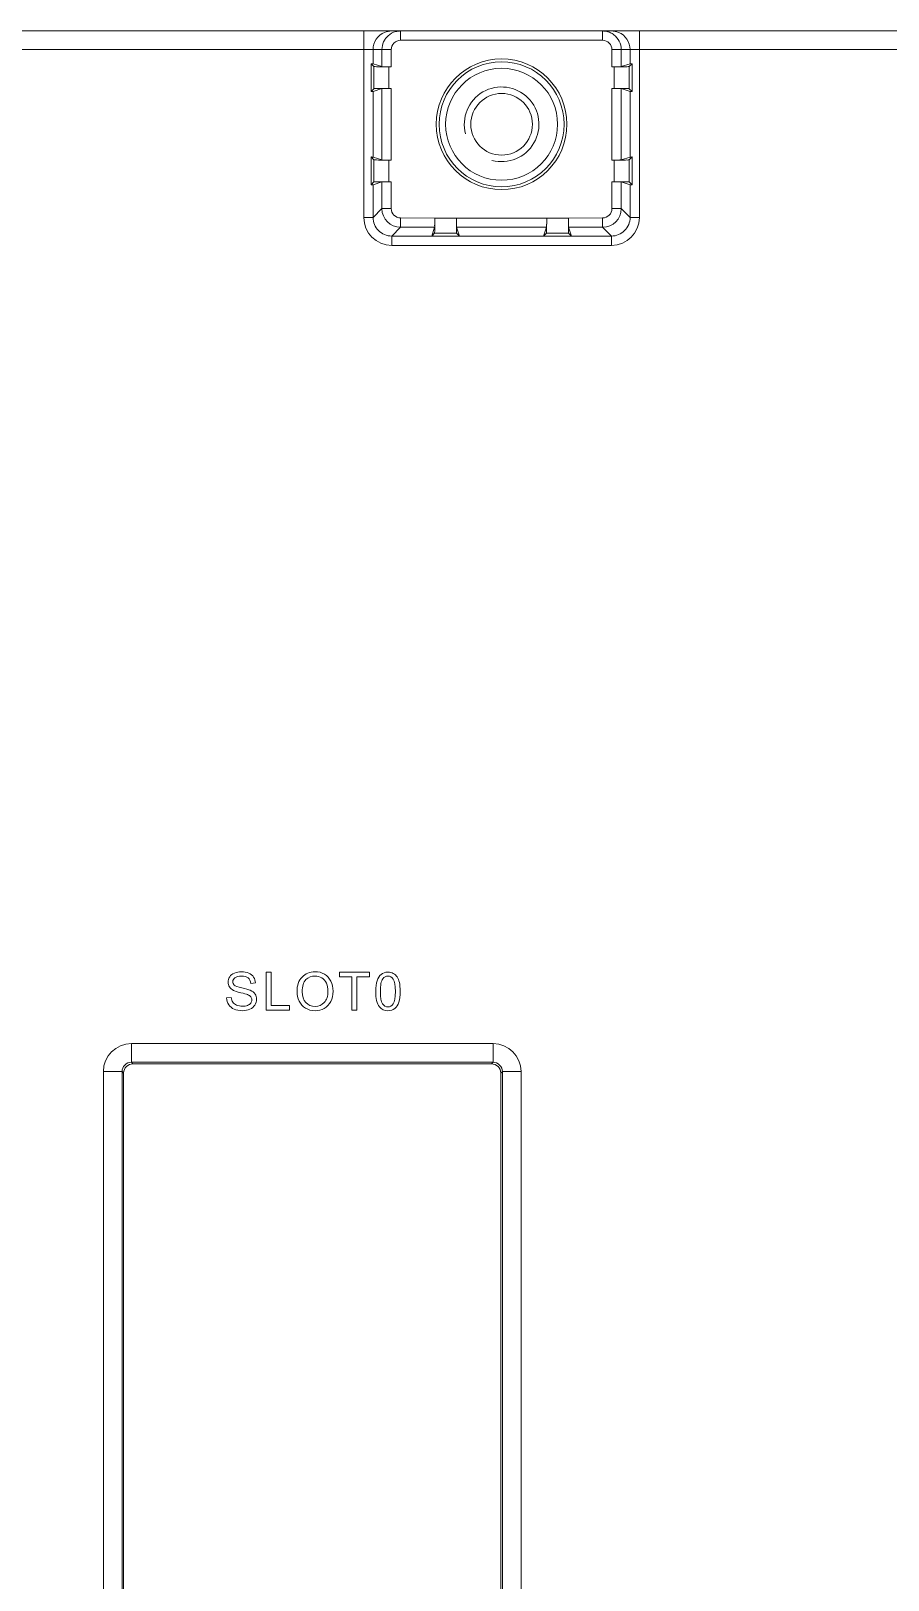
# Model space of a CAD drawing. Header units: millimetres. Extents: x 33157 to 59611, y -29750 to 1750.
# Drawn here: x 55043.8 to 55089.7, y 95.4 to 178.4 of the extents above; entities that cross this region are included whole.
import ezdxf

# ---------------------------------------------------------------- set-up
doc = ezdxf.new("R2010")
doc.units = ezdxf.units.MM
doc.layers.get('0').update_dxf_attribs({"lineweight": 18})

msp = doc.modelspace()

# ---------------------------------------------------------------- linework, layer by layer
at = {"lineweight": 9}
for p, q in [((55061.613, 178.367), (55061.613, 168.379)), ((55063.585, 178.367), (55063.585, 177.867)), ((55074.415, 178.367), (55074.415, 177.867)), ((55076.387, 178.367), (55076.387, 168.379)), ((55062.113, 177.367), (55062.113, 176.613)), ((55062.585, 177.367), (55062.585, 176.455)), ((55063.085, 177.367), (55063.085, 176.451)), ((55074.916, 177.367), (55074.916, 176.451)), ((55075.415, 177.367), (55075.415, 176.455)), ((55075.887, 177.367), (55075.887, 176.613)), ((55062.002, 176.615), (55062.002, 175.119)), ((55062.159, 176.458), (55062.159, 175.276)), ((55062.959, 176.451), (55062.959, 175.283)), ((55075.041, 176.451), (55075.041, 175.283)), ((55075.841, 176.458), (55075.841, 175.276)), ((55075.999, 176.615), (55075.999, 175.119)), ((55062.585, 175.279), (55062.585, 171.455)), ((55063.085, 175.283), (55063.085, 171.451)), ((55074.916, 175.283), (55074.916, 171.451)), ((55075.415, 175.279), (55075.415, 171.455)), ((55062.113, 175.121), (55062.113, 171.613)), ((55075.887, 175.121), (55075.887, 171.613)), ((55062.002, 171.615), (55062.002, 170.119)), ((55062.159, 171.458), (55062.159, 170.276)), ((55062.959, 171.451), (55062.959, 170.283)), ((55075.041, 171.451), (55075.041, 170.283)), ((55075.841, 171.458), (55075.841, 170.276)), ((55075.999, 171.615), (55075.999, 170.119)), ((55062.585, 170.279), (55062.585, 168.851)), ((55063.085, 170.283), (55063.085, 168.851)), ((55074.916, 170.283), (55074.916, 168.851)), ((55075.415, 170.279), (55075.415, 168.851)), ((55062.113, 170.121), (55062.113, 168.379)), ((55075.887, 170.121), (55075.887, 168.379)), ((55063.585, 168.352), (55063.585, 167.852)), ((55074.416, 168.352), (55074.416, 167.852)), ((55063.113, 167.38), (55063.113, 166.88)), ((55074.888, 167.38), (55074.888, 166.88)), ((55049.159, 124.108), (55049.159, 123.108)), ((55068.542, 124.108), (55068.542, 123.108)), ((55047.659, 122.608), (55047.659, 67.776)), ((55048.659, 122.608), (55048.659, 67.776)), ((55048.744, 122.523), (55048.744, 67.861)), ((55068.956, 122.523), (55068.956, 67.861)), ((55069.042, 122.608), (55069.042, 67.776)), ((55070.042, 122.608), (55070.042, 67.776))]:
    msp.add_line(p, q, dxfattribs=at)
for points in [[(54962.613, 178.367), (54962.613, 178.367), (55225.5, 178.367), (55225.5, 178.367)], [(55062.73, 178.291), (55062.357, 178.136), (55062.113, 177.771), (55062.113, 177.367)], [(55062.678, 177.788), (55062.617, 177.657), (55062.585, 177.511), (55062.585, 177.367)], [(55062.784, 177.965), (55062.742, 177.91), (55062.707, 177.85), (55062.678, 177.788)], [(55062.73, 178.291), (55062.85, 178.341), (55062.983, 178.367), (55063.113, 178.367)], [(55062.913, 178.107), (55062.865, 178.064), (55062.822, 178.017), (55062.784, 177.965)], [(55063.326, 178.333), (55063.174, 178.292), (55063.029, 178.213), (55062.913, 178.107)], [(55063.585, 177.867), (55063.309, 177.867), (55063.085, 177.643), (55063.085, 177.367)], [(55063.585, 178.367), (55063.498, 178.367), (55063.41, 178.355), (55063.326, 178.333)], [(55074.415, 177.867), (55074.415, 177.867), (55063.585, 177.867), (55063.585, 177.867)], [(55074.633, 178.343), (55074.561, 178.359), (55074.488, 178.367), (55074.415, 178.367)], [(55074.916, 177.367), (55074.916, 177.643), (55074.692, 177.867), (55074.415, 177.867)], [(55074.836, 178.274), (55074.771, 178.304), (55074.703, 178.328), (55074.633, 178.343)], [(55075.013, 178.168), (55074.958, 178.21), (55074.899, 178.245), (55074.836, 178.274)], [(55075.27, 178.291), (55075.15, 178.341), (55075.018, 178.367), (55074.888, 178.367)], [(55075.415, 177.367), (55075.415, 177.683), (55075.266, 177.98), (55075.013, 178.168)], [(55075.887, 177.367), (55075.887, 177.771), (55075.644, 178.136), (55075.27, 178.291)], [(55029.916, 177.367), (55029.916, 177.367), (55063.085, 177.367), (55063.085, 177.367)], [(55074.916, 177.367), (55074.916, 177.367), (55108.085, 177.367), (55108.085, 177.367)], [(55062.159, 176.458), (55062.159, 176.458), (55062.002, 176.615), (55062.002, 176.615)], [(55062.113, 176.613), (55062.11, 176.614), (55062.071, 176.615), (55062.002, 176.615)], [(55062.113, 176.613), (55062.113, 176.613), (55062.585, 176.455), (55062.585, 176.455)], [(55062.159, 176.458), (55062.163, 176.454), (55062.52, 176.451), (55062.959, 176.451)], [(55062.585, 176.455), (55062.592, 176.453), (55062.814, 176.451), (55063.085, 176.451)], [(55063.085, 176.451), (55063.085, 176.451), (55062.959, 176.451), (55062.959, 176.451)], [(55074.916, 176.451), (55074.916, 176.451), (55075.041, 176.451), (55075.041, 176.451)], [(55075.887, 176.613), (55075.887, 176.613), (55075.415, 176.455), (55075.415, 176.455)], [(55075.841, 176.458), (55075.841, 176.458), (55075.999, 176.615), (55075.999, 176.615)], [(55075.999, 176.615), (55075.929, 176.615), (55075.89, 176.614), (55075.887, 176.613)], [(55062.159, 175.276), (55062.159, 175.276), (55062.002, 175.119), (55062.002, 175.119)], [(55062.113, 175.121), (55062.113, 175.121), (55062.585, 175.279), (55062.585, 175.279)], [(55063.085, 175.283), (55063.085, 175.283), (55062.959, 175.283), (55062.959, 175.283)], [(55074.916, 175.283), (55074.916, 175.283), (55075.041, 175.283), (55075.041, 175.283)], [(55075.415, 175.279), (55075.408, 175.281), (55075.187, 175.283), (55074.916, 175.283)], [(55075.841, 175.276), (55075.838, 175.28), (55075.48, 175.283), (55075.041, 175.283)], [(55075.887, 175.121), (55075.887, 175.121), (55075.415, 175.279), (55075.415, 175.279)], [(55075.841, 175.276), (55075.841, 175.276), (55075.999, 175.119), (55075.999, 175.119)], [(55062.002, 175.119), (55062.071, 175.119), (55062.11, 175.12), (55062.113, 175.121)], [(55075.887, 175.121), (55075.89, 175.12), (55075.929, 175.119), (55075.999, 175.119)], [(55062.159, 171.458), (55062.159, 171.458), (55062.002, 171.615), (55062.002, 171.615)], [(55062.113, 171.613), (55062.11, 171.614), (55062.071, 171.615), (55062.002, 171.615)], [(55062.113, 171.613), (55062.113, 171.613), (55062.585, 171.455), (55062.585, 171.455)], [(55062.159, 171.458), (55062.163, 171.454), (55062.52, 171.451), (55062.959, 171.451)], [(55062.585, 171.455), (55062.592, 171.453), (55062.814, 171.451), (55063.085, 171.451)], [(55063.085, 171.451), (55063.085, 171.451), (55062.959, 171.451), (55062.959, 171.451)], [(55074.916, 171.451), (55074.916, 171.451), (55075.041, 171.451), (55075.041, 171.451)], [(55075.887, 171.613), (55075.887, 171.613), (55075.415, 171.455), (55075.415, 171.455)], [(55075.841, 171.458), (55075.841, 171.458), (55075.999, 171.615), (55075.999, 171.615)], [(55075.999, 171.615), (55075.929, 171.615), (55075.89, 171.614), (55075.887, 171.613)], [(55062.159, 170.276), (55062.159, 170.276), (55062.002, 170.119), (55062.002, 170.119)], [(55062.113, 170.121), (55062.113, 170.121), (55062.585, 170.279), (55062.585, 170.279)], [(55063.085, 170.283), (55063.085, 170.283), (55062.959, 170.283), (55062.959, 170.283)], [(55074.916, 170.283), (55074.916, 170.283), (55075.041, 170.283), (55075.041, 170.283)], [(55075.415, 170.279), (55075.408, 170.281), (55075.187, 170.283), (55074.916, 170.283)], [(55075.841, 170.276), (55075.838, 170.28), (55075.48, 170.283), (55075.041, 170.283)], [(55075.887, 170.121), (55075.887, 170.121), (55075.415, 170.279), (55075.415, 170.279)], [(55075.841, 170.276), (55075.841, 170.276), (55075.999, 170.119), (55075.999, 170.119)], [(55062.002, 170.119), (55062.071, 170.119), (55062.11, 170.12), (55062.113, 170.121)], [(55075.887, 170.121), (55075.89, 170.12), (55075.929, 170.119), (55075.999, 170.119)], [(55062.585, 168.851), (55062.585, 168.851), (55062.113, 168.379), (55062.113, 168.379)], [(55063.085, 168.851), (55063.085, 168.851), (55062.585, 168.851), (55062.585, 168.851)], [(55062.585, 168.851), (55062.585, 168.299), (55063.033, 167.852), (55063.585, 167.852)], [(55074.416, 167.852), (55074.968, 167.852), (55075.415, 168.299), (55075.415, 168.851)], [(55074.916, 168.851), (55074.916, 168.851), (55075.415, 168.851), (55075.415, 168.851)], [(55075.415, 168.851), (55075.415, 168.851), (55075.887, 168.379), (55075.887, 168.379)], [(55061.613, 168.379), (55061.613, 168.379), (55062.113, 168.379), (55062.113, 168.379)], [(55061.613, 168.379), (55061.613, 167.551), (55062.284, 166.88), (55063.113, 166.88)], [(55063.585, 167.852), (55063.585, 167.852), (55063.113, 167.38), (55063.113, 167.38)], [(55063.585, 168.352), (55063.585, 168.352), (55065.416, 168.339), (55065.416, 168.339)], [(55063.585, 167.852), (55063.585, 167.852), (55065.412, 167.852), (55065.412, 167.852)], [(55065.254, 167.38), (55065.254, 167.38), (55065.412, 167.852), (55065.412, 167.852)], [(55065.416, 168.339), (55065.416, 168.339), (55072.584, 168.339), (55072.584, 168.339)], [(55066.589, 167.852), (55066.589, 167.852), (55071.412, 167.852), (55071.412, 167.852)], [(55066.746, 167.38), (55066.746, 167.38), (55066.589, 167.852), (55066.589, 167.852)], [(55071.254, 167.38), (55071.254, 167.38), (55071.412, 167.852), (55071.412, 167.852)], [(55072.584, 168.339), (55072.584, 168.339), (55074.416, 168.352), (55074.416, 168.352)], [(55072.589, 167.852), (55072.589, 167.852), (55074.416, 167.852), (55074.416, 167.852)], [(55072.746, 167.38), (55072.746, 167.38), (55072.589, 167.852), (55072.589, 167.852)], [(55074.416, 167.852), (55074.416, 167.852), (55074.888, 167.38), (55074.888, 167.38)], [(55074.888, 166.88), (55075.716, 166.88), (55076.387, 167.551), (55076.387, 168.379)], [(55076.387, 168.379), (55076.387, 168.379), (55075.887, 168.379), (55075.887, 168.379)], [(55063.113, 166.88), (55063.113, 166.88), (55074.888, 166.88), (55074.888, 166.88)], [(55063.113, 167.38), (55063.113, 167.38), (55065.254, 167.38), (55065.254, 167.38)], [(55065.254, 167.37), (55065.254, 167.37), (55066.747, 167.37), (55066.747, 167.37)], [(55065.409, 167.526), (55065.409, 167.526), (55065.254, 167.37), (55065.254, 167.37)], [(55065.409, 167.526), (55065.409, 167.526), (55066.591, 167.526), (55066.591, 167.526)], [(55066.591, 167.526), (55066.591, 167.526), (55066.746, 167.375), (55066.746, 167.375)], [(55066.746, 167.38), (55066.746, 167.38), (55071.254, 167.38), (55071.254, 167.38)], [(55066.746, 167.371), (55066.746, 167.371), (55066.747, 167.37), (55066.747, 167.37)], [(55071.254, 167.37), (55071.254, 167.37), (55072.747, 167.37), (55072.747, 167.37)], [(55071.409, 167.526), (55071.409, 167.526), (55071.254, 167.37), (55071.254, 167.37)], [(55071.409, 167.526), (55071.409, 167.526), (55072.591, 167.526), (55072.591, 167.526)], [(55072.591, 167.526), (55072.591, 167.526), (55072.746, 167.375), (55072.746, 167.375)], [(55072.746, 167.38), (55072.746, 167.38), (55074.888, 167.38), (55074.888, 167.38)], [(55072.746, 167.371), (55072.746, 167.371), (55072.747, 167.37), (55072.747, 167.37)], [(55049.159, 124.108), (55048.33, 124.108), (55047.659, 123.437), (55047.659, 122.608)], [(55049.159, 124.108), (55049.159, 124.108), (55068.542, 124.108), (55068.542, 124.108)], [(55070.042, 122.608), (55070.041, 123.437), (55069.37, 124.108), (55068.542, 124.108)], [(55049.244, 123.023), (55048.968, 123.023), (55048.744, 122.799), (55048.744, 122.523)], [(55049.159, 123.108), (55049.159, 123.108), (55068.542, 123.108), (55068.542, 123.108)], [(55049.244, 123.023), (55049.244, 123.023), (55068.456, 123.023), (55068.456, 123.023)], [(55049.244, 123.023), (55049.244, 123.023), (55049.159, 123.108), (55049.159, 123.108)], [(55068.542, 123.108), (55068.542, 123.108), (55068.456, 123.023), (55068.456, 123.023)], [(55068.956, 122.523), (55068.956, 122.799), (55068.732, 123.023), (55068.456, 123.023)], [(55047.659, 122.608), (55047.659, 122.608), (55048.659, 122.608), (55048.659, 122.608)], [(55048.744, 122.523), (55048.744, 122.523), (55048.659, 122.608), (55048.659, 122.608)], [(55069.042, 122.608), (55069.042, 122.608), (55068.956, 122.523), (55068.956, 122.523)], [(55070.042, 122.608), (55070.042, 122.608), (55069.042, 122.608), (55069.042, 122.608)]]:
    msp.add_open_spline(points, degree=3, dxfattribs=at)
for points, knots in [([(55072.5, 173.367), (55072.5, 175.3), (55070.933, 176.867), (55069, 176.867), (55067.067, 176.867), (55065.5, 175.3), (55065.5, 173.367), (55065.5, 171.434), (55067.067, 169.867), (55069, 169.867), (55070.933, 169.867), (55072.5, 171.434), (55072.5, 173.367)], [0, 0, 0, 0, 152165.521544, 152165.521544, 152165.521544, 304331.043088, 304331.043088, 304331.043088, 456496.564632, 456496.564632, 456496.564632, 608662.086176, 608662.086176, 608662.086176, 608662.086176]), ([(55072.35, 173.367), (55072.35, 175.217), (55070.85, 176.717), (55069, 176.717), (55067.15, 176.717), (55065.65, 175.217), (55065.65, 173.367), (55065.65, 171.517), (55067.15, 170.017), (55069, 170.017), (55070.85, 170.017), (55072.35, 171.517), (55072.35, 173.367)], [0, 0, 0, 0, 152166.089597, 152166.089597, 152166.089597, 304332.179195, 304332.179195, 304332.179195, 456498.268792, 456498.268792, 456498.268792, 608664.35839, 608664.35839, 608664.35839, 608664.35839]), ([(55072, 173.367), (55072, 175.024), (55070.657, 176.367), (55069, 176.367), (55067.343, 176.367), (55066, 175.024), (55066, 173.367), (55066, 171.71), (55067.343, 170.367), (55069, 170.367), (55070.657, 170.367), (55072, 171.71), (55072, 173.367)], [0, 0, 0, 0, 152167.415175, 152167.415175, 152167.415175, 304334.830351, 304334.830351, 304334.830351, 456502.245526, 456502.245526, 456502.245526, 608669.660701, 608669.660701, 608669.660701, 608669.660701]), ([(55075.014, 176.451), (55075.118, 176.451), (55075.222, 176.451), (55075.326, 176.452), (55075.374, 176.452), (55075.421, 176.452), (55075.469, 176.452), (55075.511, 176.452), (55075.553, 176.452), (55075.594, 176.453), (55075.629, 176.454), (55075.663, 176.454), (55075.698, 176.454), (55075.724, 176.454), (55075.751, 176.453), (55075.776, 176.455), (55075.791, 176.457), (55075.806, 176.459), (55075.824, 176.457), (55075.83, 176.456), (55075.837, 176.454), (55075.841, 176.458)], [0, 0, 0, 0, 143872.647428, 143872.647428, 143872.647428, 287745.294856, 287745.294856, 287745.294856, 431617.942284, 431617.942284, 431617.942284, 575490.589712, 575490.589712, 575490.589712, 719363.23714, 719363.23714, 719363.23714, 863235.884568, 863235.884568, 863235.884568, 1007108.531997, 1007108.531997, 1007108.531997, 1007108.531997]), ([(55062.987, 175.283), (55062.883, 175.283), (55062.778, 175.283), (55062.674, 175.282), (55062.627, 175.282), (55062.579, 175.282), (55062.532, 175.282), (55062.49, 175.282), (55062.448, 175.281), (55062.406, 175.281), (55062.372, 175.28), (55062.337, 175.279), (55062.302, 175.28), (55062.276, 175.28), (55062.25, 175.281), (55062.225, 175.279), (55062.209, 175.277), (55062.194, 175.274), (55062.176, 175.277), (55062.17, 175.278), (55062.163, 175.28), (55062.159, 175.276)], [0, 0, 0, 0, 143839.868857, 143839.868857, 143839.868857, 287679.737714, 287679.737714, 287679.737714, 431519.606571, 431519.606571, 431519.606571, 575359.475428, 575359.475428, 575359.475428, 719199.344286, 719199.344286, 719199.344286, 863039.213143, 863039.213143, 863039.213143, 1006879.082, 1006879.082, 1006879.082, 1006879.082]), ([(55062.987, 175.283), (55062.936, 175.283), (55062.885, 175.282), (55062.834, 175.282), (55062.79, 175.282), (55062.747, 175.283), (55062.704, 175.281), (55062.676, 175.28), (55062.647, 175.278), (55062.618, 175.28), (55062.607, 175.281), (55062.595, 175.282), (55062.585, 175.279)], [0, 0, 0, 0, 152158.560443, 152158.560443, 152158.560443, 304317.120887, 304317.120887, 304317.120887, 456475.68133, 456475.68133, 456475.68133, 608634.241774, 608634.241774, 608634.241774, 608634.241774]), ([(55068.483, 171.435), (55069.357, 171.201), (55070.28, 171.583), (55070.732, 172.367), (55071.185, 173.151), (55071.055, 174.141), (55070.414, 174.781), (55069.774, 175.421), (55068.784, 175.552), (55068, 175.099), (55067.216, 174.646), (55066.834, 173.724), (55067.068, 172.849)], [0, 0, 0, 0, 152174.786678, 152174.786678, 152174.786678, 304349.573356, 304349.573356, 304349.573356, 456524.360034, 456524.360034, 456524.360034, 608699.146712, 608699.146712, 608699.146712, 608699.146712]), ([(55070.65, 173.367), (55070.65, 174.278), (55069.911, 175.017), (55069, 175.017), (55068.089, 175.017), (55067.35, 174.278), (55067.35, 173.367), (55067.35, 172.456), (55068.089, 171.717), (55069, 171.717), (55069.911, 171.717), (55070.65, 172.456), (55070.65, 173.367)], [0, 0, 0, 0, 152172.52841, 152172.52841, 152172.52841, 304345.05682, 304345.05682, 304345.05682, 456517.58523, 456517.58523, 456517.58523, 608690.11364, 608690.11364, 608690.11364, 608690.11364]), ([(55075.014, 171.451), (55075.118, 171.451), (55075.222, 171.451), (55075.326, 171.452), (55075.374, 171.452), (55075.421, 171.452), (55075.469, 171.452), (55075.511, 171.452), (55075.553, 171.452), (55075.594, 171.453), (55075.629, 171.454), (55075.663, 171.454), (55075.698, 171.454), (55075.724, 171.454), (55075.751, 171.453), (55075.776, 171.455), (55075.791, 171.457), (55075.806, 171.459), (55075.824, 171.457), (55075.83, 171.456), (55075.837, 171.454), (55075.841, 171.458)], [0, 0, 0, 0, 143878.802298, 143878.802298, 143878.802298, 287757.604597, 287757.604597, 287757.604597, 431636.406895, 431636.406895, 431636.406895, 575515.209193, 575515.209193, 575515.209193, 719394.011492, 719394.011492, 719394.011492, 863272.81379, 863272.81379, 863272.81379, 1007151.616089, 1007151.616089, 1007151.616089, 1007151.616089]), ([(55075.014, 171.451), (55075.065, 171.451), (55075.116, 171.452), (55075.167, 171.452), (55075.21, 171.452), (55075.253, 171.451), (55075.296, 171.453), (55075.325, 171.454), (55075.353, 171.456), (55075.383, 171.454), (55075.394, 171.453), (55075.405, 171.452), (55075.415, 171.455)], [0, 0, 0, 0, 152198.422487, 152198.422487, 152198.422487, 304396.844975, 304396.844975, 304396.844975, 456595.267462, 456595.267462, 456595.267462, 608793.689949, 608793.689949, 608793.689949, 608793.689949]), ([(55062.987, 170.283), (55062.883, 170.283), (55062.778, 170.283), (55062.674, 170.282), (55062.627, 170.282), (55062.579, 170.282), (55062.532, 170.282), (55062.49, 170.282), (55062.448, 170.281), (55062.406, 170.281), (55062.372, 170.28), (55062.337, 170.279), (55062.302, 170.28), (55062.276, 170.28), (55062.25, 170.281), (55062.225, 170.279), (55062.209, 170.277), (55062.194, 170.274), (55062.176, 170.277), (55062.17, 170.278), (55062.163, 170.28), (55062.159, 170.276)], [0, 0, 0, 0, 143846.023908, 143846.023908, 143846.023908, 287692.047817, 287692.047817, 287692.047817, 431538.071725, 431538.071725, 431538.071725, 575384.095633, 575384.095633, 575384.095633, 719230.119542, 719230.119542, 719230.119542, 863076.14345, 863076.14345, 863076.14345, 1006922.167358, 1006922.167358, 1006922.167358, 1006922.167358]), ([(55062.987, 170.283), (55062.936, 170.283), (55062.885, 170.282), (55062.834, 170.282), (55062.79, 170.282), (55062.747, 170.283), (55062.704, 170.281), (55062.676, 170.28), (55062.647, 170.278), (55062.618, 170.28), (55062.607, 170.281), (55062.595, 170.282), (55062.585, 170.279)], [0, 0, 0, 0, 152165.448849, 152165.448849, 152165.448849, 304330.897698, 304330.897698, 304330.897698, 456496.346548, 456496.346548, 456496.346548, 608661.795397, 608661.795397, 608661.795397, 608661.795397]), ([(55063.085, 168.851), (55063.085, 168.719), (55063.137, 168.592), (55063.231, 168.498), (55063.325, 168.404), (55063.452, 168.352), (55063.585, 168.352)], [0, 0, 0, 0, 171607.113143, 171607.113143, 171607.113143, 343214.226286, 343214.226286, 343214.226286, 343214.226286]), ([(55074.416, 168.352), (55074.548, 168.352), (55074.675, 168.404), (55074.769, 168.498), (55074.863, 168.592), (55074.916, 168.719), (55074.916, 168.851)], [0, 0, 0, 0, 171643.073567, 171643.073567, 171643.073567, 343286.147133, 343286.147133, 343286.147133, 343286.147133]), ([(55062.113, 168.379), (55062.113, 168.114), (55062.218, 167.86), (55062.406, 167.672), (55062.593, 167.485), (55062.847, 167.38), (55063.113, 167.38)], [0, 0, 0, 0, 171605.33878, 171605.33878, 171605.33878, 343210.67756, 343210.67756, 343210.67756, 343210.67756]), ([(55065.409, 167.526), (55065.413, 167.53), (55065.411, 167.537), (55065.41, 167.543), (55065.408, 167.56), (55065.41, 167.575), (55065.412, 167.59), (55065.414, 167.614), (55065.413, 167.64), (55065.413, 167.666), (55065.413, 167.7), (55065.414, 167.733), (55065.414, 167.767), (55065.415, 167.808), (55065.415, 167.849), (55065.415, 167.89), (55065.415, 167.937), (55065.415, 167.983), (55065.416, 168.03), (55065.416, 168.133), (55065.416, 168.236), (55065.416, 168.339)], [0, 0, 0, 0, 143857.453705, 143857.453705, 143857.453705, 287714.90741, 287714.90741, 287714.90741, 431572.361115, 431572.361115, 431572.361115, 575429.81482, 575429.81482, 575429.81482, 719287.268525, 719287.268525, 719287.268525, 863144.72223, 863144.72223, 863144.72223, 1007002.175935, 1007002.175935, 1007002.175935, 1007002.175935]), ([(55065.416, 168.339), (55065.416, 168.277), (55065.415, 168.216), (55065.416, 168.154), (55065.416, 168.102), (55065.417, 168.05), (55065.415, 167.998), (55065.413, 167.963), (55065.411, 167.928), (55065.413, 167.892), (55065.414, 167.878), (55065.416, 167.865), (55065.412, 167.852)], [0, 0, 0, 0, 152175.780186, 152175.780186, 152175.780186, 304351.560371, 304351.560371, 304351.560371, 456527.340557, 456527.340557, 456527.340557, 608703.120743, 608703.120743, 608703.120743, 608703.120743]), ([(55066.584, 168.339), (55066.584, 168.236), (55066.584, 168.133), (55066.585, 168.03), (55066.585, 167.983), (55066.585, 167.937), (55066.586, 167.89), (55066.586, 167.849), (55066.586, 167.808), (55066.586, 167.767), (55066.587, 167.733), (55066.588, 167.7), (55066.587, 167.666), (55066.587, 167.64), (55066.586, 167.614), (55066.589, 167.59), (55066.59, 167.575), (55066.593, 167.56), (55066.59, 167.543), (55066.589, 167.537), (55066.587, 167.53), (55066.591, 167.526)], [0, 0, 0, 0, 143859.799626, 143859.799626, 143859.799626, 287719.599252, 287719.599252, 287719.599252, 431579.398878, 431579.398878, 431579.398878, 575439.198504, 575439.198504, 575439.198504, 719298.99813, 719298.99813, 719298.99813, 863158.797756, 863158.797756, 863158.797756, 1007018.597382, 1007018.597382, 1007018.597382, 1007018.597382]), ([(55066.584, 168.339), (55066.584, 168.277), (55066.585, 168.216), (55066.585, 168.154), (55066.585, 168.102), (55066.584, 168.05), (55066.586, 167.998), (55066.587, 167.963), (55066.59, 167.928), (55066.587, 167.892), (55066.586, 167.878), (55066.584, 167.865), (55066.589, 167.852)], [0, 0, 0, 0, 152179.021076, 152179.021076, 152179.021076, 304358.042151, 304358.042151, 304358.042151, 456537.063227, 456537.063227, 456537.063227, 608716.084303, 608716.084303, 608716.084303, 608716.084303]), ([(55071.409, 167.526), (55071.413, 167.53), (55071.411, 167.537), (55071.41, 167.543), (55071.408, 167.56), (55071.41, 167.575), (55071.412, 167.59), (55071.414, 167.614), (55071.413, 167.64), (55071.413, 167.666), (55071.413, 167.7), (55071.414, 167.733), (55071.414, 167.767), (55071.415, 167.808), (55071.415, 167.849), (55071.415, 167.89), (55071.415, 167.937), (55071.415, 167.983), (55071.416, 168.03), (55071.416, 168.133), (55071.416, 168.236), (55071.416, 168.339)], [0, 0, 0, 0, 143873.151119, 143873.151119, 143873.151119, 287746.302238, 287746.302238, 287746.302238, 431619.453357, 431619.453357, 431619.453357, 575492.604476, 575492.604476, 575492.604476, 719365.755595, 719365.755595, 719365.755595, 863238.906714, 863238.906714, 863238.906714, 1007112.057833, 1007112.057833, 1007112.057833, 1007112.057833]), ([(55071.416, 168.339), (55071.416, 168.277), (55071.415, 168.216), (55071.416, 168.154), (55071.416, 168.102), (55071.417, 168.05), (55071.415, 167.998), (55071.413, 167.963), (55071.411, 167.928), (55071.413, 167.892), (55071.414, 167.878), (55071.416, 167.865), (55071.412, 167.852)], [0, 0, 0, 0, 152192.386732, 152192.386732, 152192.386732, 304384.773464, 304384.773464, 304384.773464, 456577.160196, 456577.160196, 456577.160196, 608769.546929, 608769.546929, 608769.546929, 608769.546929]), ([(55072.584, 168.339), (55072.584, 168.236), (55072.584, 168.133), (55072.585, 168.03), (55072.585, 167.983), (55072.585, 167.937), (55072.586, 167.89), (55072.586, 167.849), (55072.586, 167.808), (55072.586, 167.767), (55072.587, 167.733), (55072.588, 167.7), (55072.587, 167.666), (55072.587, 167.64), (55072.586, 167.614), (55072.589, 167.59), (55072.59, 167.575), (55072.593, 167.56), (55072.59, 167.543), (55072.589, 167.537), (55072.587, 167.53), (55072.591, 167.526)], [0, 0, 0, 0, 143875.49704, 143875.49704, 143875.49704, 287750.99408, 287750.99408, 287750.99408, 431626.49112, 431626.49112, 431626.49112, 575501.98816, 575501.98816, 575501.98816, 719377.4852, 719377.4852, 719377.4852, 863252.98224, 863252.98224, 863252.98224, 1007128.47928, 1007128.47928, 1007128.47928, 1007128.47928]), ([(55072.584, 168.339), (55072.584, 168.277), (55072.585, 168.216), (55072.585, 168.154), (55072.585, 168.102), (55072.584, 168.05), (55072.586, 167.998), (55072.587, 167.963), (55072.59, 167.928), (55072.587, 167.892), (55072.586, 167.878), (55072.584, 167.865), (55072.589, 167.852)], [0, 0, 0, 0, 152195.627622, 152195.627622, 152195.627622, 304391.255244, 304391.255244, 304391.255244, 456586.882866, 456586.882866, 456586.882866, 608782.510488, 608782.510488, 608782.510488, 608782.510488]), ([(55074.888, 167.38), (55075.153, 167.38), (55075.407, 167.485), (55075.595, 167.672), (55075.782, 167.86), (55075.888, 168.114), (55075.887, 168.379)], [0, 0, 0, 0, 171646.399461, 171646.399461, 171646.399461, 343292.798922, 343292.798922, 343292.798922, 343292.798922]), ([(55049.159, 123.108), (55049.026, 123.108), (55048.899, 123.056), (55048.805, 122.962), (55048.712, 122.868), (55048.659, 122.741), (55048.659, 122.608)], [0, 0, 0, 0, 171632.952965, 171632.952965, 171632.952965, 343265.905929, 343265.905929, 343265.905929, 343265.905929]), ([(55069.042, 122.608), (55069.042, 122.741), (55068.989, 122.868), (55068.895, 122.962), (55068.801, 123.056), (55068.674, 123.108), (55068.542, 123.108)], [0, 0, 0, 0, 171695.606395, 171695.606395, 171695.606395, 343391.212789, 343391.212789, 343391.212789, 343391.212789])]:
    msp.add_open_spline(points, degree=3, knots=knots, dxfattribs=at)
for points, knots in [([(55054.264, 126.556), (55054.264, 126.556), (55054.515, 126.579), (55054.515, 126.579), (55054.527, 126.477), (55054.554, 126.394), (55054.598, 126.328), (55054.642, 126.263), (55054.709, 126.211), (55054.801, 126.17), (55054.893, 126.13), (55054.996, 126.11), (55055.111, 126.11), (55055.213, 126.11), (55055.303, 126.125), (55055.381, 126.156), (55055.459, 126.186), (55055.517, 126.228), (55055.555, 126.281), (55055.593, 126.334), (55055.613, 126.392), (55055.613, 126.454), (55055.613, 126.517), (55055.594, 126.572), (55055.558, 126.62), (55055.521, 126.667), (55055.46, 126.706), (55055.376, 126.739), (55055.321, 126.76), (55055.201, 126.793), (55055.016, 126.837), (55054.83, 126.882), (55054.7, 126.924), (55054.626, 126.963), (55054.529, 127.014), (55054.458, 127.077), (55054.411, 127.152), (55054.363, 127.227), (55054.34, 127.311), (55054.34, 127.404), (55054.34, 127.506), (55054.369, 127.602), (55054.427, 127.69), (55054.485, 127.779), (55054.569, 127.846), (55054.68, 127.892), (55054.791, 127.938), (55054.915, 127.961), (55055.051, 127.961), (55055.201, 127.961), (55055.333, 127.937), (55055.447, 127.889), (55055.561, 127.841), (55055.649, 127.77), (55055.711, 127.676), (55055.773, 127.582), (55055.805, 127.476), (55055.81, 127.357), (55055.81, 127.357), (55055.553, 127.338), (55055.553, 127.338), (55055.54, 127.465), (55055.493, 127.562), (55055.414, 127.627), (55055.334, 127.692), (55055.217, 127.724), (55055.061, 127.724), (55054.9, 127.724), (55054.781, 127.695), (55054.708, 127.635), (55054.634, 127.576), (55054.597, 127.505), (55054.597, 127.421), (55054.597, 127.349), (55054.623, 127.289), (55054.675, 127.242), (55054.727, 127.195), (55054.861, 127.147), (55055.078, 127.098), (55055.296, 127.048), (55055.445, 127.006), (55055.526, 126.969), (55055.643, 126.915), (55055.73, 126.847), (55055.786, 126.763), (55055.842, 126.681), (55055.869, 126.585), (55055.869, 126.477), (55055.869, 126.369), (55055.839, 126.269), (55055.777, 126.174), (55055.716, 126.079), (55055.628, 126.005), (55055.512, 125.952), (55055.397, 125.899), (55055.268, 125.873), (55055.123, 125.873), (55054.941, 125.873), (55054.788, 125.9), (55054.665, 125.953), (55054.541, 126.006), (55054.445, 126.086), (55054.375, 126.193), (55054.304, 126.3), (55054.267, 126.421), (55054.264, 126.556)], [0, 0, 0, 0, 134980.561849, 134980.561849, 134980.561849, 269961.123698, 269961.123698, 269961.123698, 404941.685547, 404941.685547, 404941.685547, 539922.247397, 539922.247397, 539922.247397, 674902.809246, 674902.809246, 674902.809246, 809883.371095, 809883.371095, 809883.371095, 944863.932944, 944863.932944, 944863.932944, 1079844.494793, 1079844.494793, 1079844.494793, 1214825.056642, 1214825.056642, 1214825.056642, 1349805.618492, 1349805.618492, 1349805.618492, 1484786.180341, 1484786.180341, 1484786.180341, 1619766.74219, 1619766.74219, 1619766.74219, 1754747.304039, 1754747.304039, 1754747.304039, 1889727.865888, 1889727.865888, 1889727.865888, 2024708.427737, 2024708.427737, 2024708.427737, 2159688.989586, 2159688.989586, 2159688.989586, 2294669.551436, 2294669.551436, 2294669.551436, 2429650.113285, 2429650.113285, 2429650.113285, 2564630.675134, 2564630.675134, 2564630.675134, 2699611.236983, 2699611.236983, 2699611.236983, 2834591.798832, 2834591.798832, 2834591.798832, 2969572.360681, 2969572.360681, 2969572.360681, 3104552.922531, 3104552.922531, 3104552.922531, 3239533.48438, 3239533.48438, 3239533.48438, 3374514.046229, 3374514.046229, 3374514.046229, 3509494.608078, 3509494.608078, 3509494.608078, 3644475.169927, 3644475.169927, 3644475.169927, 3779455.731776, 3779455.731776, 3779455.731776, 3914436.293625, 3914436.293625, 3914436.293625, 4049416.855475, 4049416.855475, 4049416.855475, 4184397.417324, 4184397.417324, 4184397.417324, 4319377.979173, 4319377.979173, 4319377.979173, 4454358.541022, 4454358.541022, 4454358.541022, 4589339.102871, 4589339.102871, 4589339.102871, 4724319.66472, 4724319.66472, 4724319.66472, 4724319.66472]), ([(55056.379, 125.907), (55056.379, 125.907), (55056.379, 127.928), (55056.379, 127.928), (55056.379, 127.928), (55056.647, 127.928), (55056.647, 127.928), (55056.647, 127.928), (55056.647, 126.144), (55056.647, 126.144), (55056.647, 126.144), (55057.64, 126.144), (55057.64, 126.144), (55057.64, 126.144), (55057.64, 125.907), (55057.64, 125.907), (55057.64, 125.907), (55056.379, 125.907), (55056.379, 125.907)], [0, 0, 0, 0, 145724.309013, 145724.309013, 145724.309013, 291448.618026, 291448.618026, 291448.618026, 437172.927039, 437172.927039, 437172.927039, 582897.236052, 582897.236052, 582897.236052, 728621.545065, 728621.545065, 728621.545065, 874345.854078, 874345.854078, 874345.854078, 874345.854078]), ([(55058.035, 126.89), (55058.035, 127.225), (55058.125, 127.488), (55058.305, 127.677), (55058.485, 127.867), (55058.718, 127.961), (55059.003, 127.961), (55059.19, 127.961), (55059.357, 127.917), (55059.508, 127.828), (55059.657, 127.739), (55059.771, 127.615), (55059.85, 127.455), (55059.929, 127.296), (55059.968, 127.116), (55059.968, 126.914), (55059.968, 126.709), (55059.927, 126.526), (55059.844, 126.365), (55059.761, 126.203), (55059.644, 126.08), (55059.492, 125.998), (55059.341, 125.914), (55059.177, 125.873), (55059.001, 125.873), (55058.811, 125.873), (55058.641, 125.919), (55058.491, 126.011), (55058.341, 126.103), (55058.228, 126.228), (55058.151, 126.387), (55058.073, 126.545), (55058.035, 126.713), (55058.035, 126.89)], [0, 0, 0, 0, 139844.384765, 139844.384765, 139844.384765, 279688.76953, 279688.76953, 279688.76953, 419533.154295, 419533.154295, 419533.154295, 559377.53906, 559377.53906, 559377.53906, 699221.923825, 699221.923825, 699221.923825, 839066.30859, 839066.30859, 839066.30859, 978910.693355, 978910.693355, 978910.693355, 1118755.07812, 1118755.07812, 1118755.07812, 1258599.462885, 1258599.462885, 1258599.462885, 1398443.84765, 1398443.84765, 1398443.84765, 1538288.232415, 1538288.232415, 1538288.232415, 1538288.232415]), ([(55060.982, 125.907), (55060.982, 125.907), (55060.982, 127.69), (55060.982, 127.69), (55060.982, 127.69), (55060.316, 127.69), (55060.316, 127.69), (55060.316, 127.69), (55060.316, 127.928), (55060.316, 127.928), (55060.316, 127.928), (55061.916, 127.928), (55061.916, 127.928), (55061.916, 127.928), (55061.916, 127.69), (55061.916, 127.69), (55061.916, 127.69), (55061.25, 127.69), (55061.25, 127.69), (55061.25, 127.69), (55061.25, 125.907), (55061.25, 125.907), (55061.25, 125.907), (55060.982, 125.907), (55060.982, 125.907)], [0, 0, 0, 0, 142493.816466, 142493.816466, 142493.816466, 284987.632932, 284987.632932, 284987.632932, 427481.449399, 427481.449399, 427481.449399, 569975.265865, 569975.265865, 569975.265865, 712469.082331, 712469.082331, 712469.082331, 854962.898797, 854962.898797, 854962.898797, 997456.715264, 997456.715264, 997456.715264, 1139950.53173, 1139950.53173, 1139950.53173, 1139950.53173]), ([(55062.251, 126.904), (55062.251, 127.143), (55062.275, 127.335), (55062.324, 127.481), (55062.373, 127.627), (55062.446, 127.74), (55062.543, 127.818), (55062.64, 127.897), (55062.761, 127.936), (55062.908, 127.936), (55063.016, 127.936), (55063.111, 127.914), (55063.194, 127.871), (55063.276, 127.827), (55063.343, 127.764), (55063.396, 127.682), (55063.449, 127.6), (55063.49, 127.5), (55063.52, 127.381), (55063.551, 127.263), (55063.566, 127.104), (55063.566, 126.904), (55063.566, 126.667), (55063.541, 126.475), (55063.493, 126.329), (55063.444, 126.183), (55063.371, 126.071), (55063.275, 125.992), (55063.178, 125.912), (55063.056, 125.873), (55062.908, 125.873), (55062.714, 125.873), (55062.561, 125.942), (55062.45, 126.081), (55062.317, 126.25), (55062.251, 126.524), (55062.251, 126.904)], [0, 0, 0, 0, 139260.045411, 139260.045411, 139260.045411, 278520.090822, 278520.090822, 278520.090822, 417780.136233, 417780.136233, 417780.136233, 557040.181644, 557040.181644, 557040.181644, 696300.227056, 696300.227056, 696300.227056, 835560.272467, 835560.272467, 835560.272467, 974820.317878, 974820.317878, 974820.317878, 1114080.363289, 1114080.363289, 1114080.363289, 1253340.4087, 1253340.4087, 1253340.4087, 1392600.454111, 1392600.454111, 1392600.454111, 1531860.499522, 1531860.499522, 1531860.499522, 1671120.544933, 1671120.544933, 1671120.544933, 1671120.544933]), ([(55058.311, 126.886), (55058.311, 126.643), (55058.377, 126.451), (55058.508, 126.311), (55058.638, 126.172), (55058.802, 126.102), (55059, 126.102), (55059.201, 126.102), (55059.366, 126.172), (55059.497, 126.313), (55059.627, 126.454), (55059.691, 126.655), (55059.691, 126.914), (55059.691, 127.079), (55059.664, 127.222), (55059.608, 127.344), (55059.553, 127.467), (55059.471, 127.562), (55059.365, 127.629), (55059.257, 127.696), (55059.137, 127.73), (55059.004, 127.73), (55058.815, 127.73), (55058.652, 127.665), (55058.516, 127.535), (55058.38, 127.405), (55058.311, 127.189), (55058.311, 126.886)], [0, 0, 0, 0, 141418.014216, 141418.014216, 141418.014216, 282836.028433, 282836.028433, 282836.028433, 424254.042649, 424254.042649, 424254.042649, 565672.056866, 565672.056866, 565672.056866, 707090.071082, 707090.071082, 707090.071082, 848508.085298, 848508.085298, 848508.085298, 989926.099515, 989926.099515, 989926.099515, 1131344.113731, 1131344.113731, 1131344.113731, 1272762.127948, 1272762.127948, 1272762.127948, 1272762.127948]), ([(55062.505, 126.903), (55062.505, 126.571), (55062.543, 126.349), (55062.621, 126.24), (55062.698, 126.131), (55062.794, 126.076), (55062.908, 126.076), (55063.022, 126.076), (55063.118, 126.131), (55063.196, 126.241), (55063.273, 126.351), (55063.312, 126.571), (55063.312, 126.903), (55063.312, 127.236), (55063.273, 127.457), (55063.196, 127.566), (55063.118, 127.675), (55063.022, 127.73), (55062.905, 127.73), (55062.792, 127.73), (55062.7, 127.682), (55062.632, 127.585), (55062.547, 127.462), (55062.505, 127.235), (55062.505, 126.903)], [0, 0, 0, 0, 142501.667868, 142501.667868, 142501.667868, 285003.335737, 285003.335737, 285003.335737, 427505.003605, 427505.003605, 427505.003605, 570006.671474, 570006.671474, 570006.671474, 712508.339342, 712508.339342, 712508.339342, 855010.00721, 855010.00721, 855010.00721, 997511.675079, 997511.675079, 997511.675079, 1140013.342947, 1140013.342947, 1140013.342947, 1140013.342947])]:
    msp.add_open_spline(points, degree=3, knots=knots)

doc.saveas('drawing.dxf')
